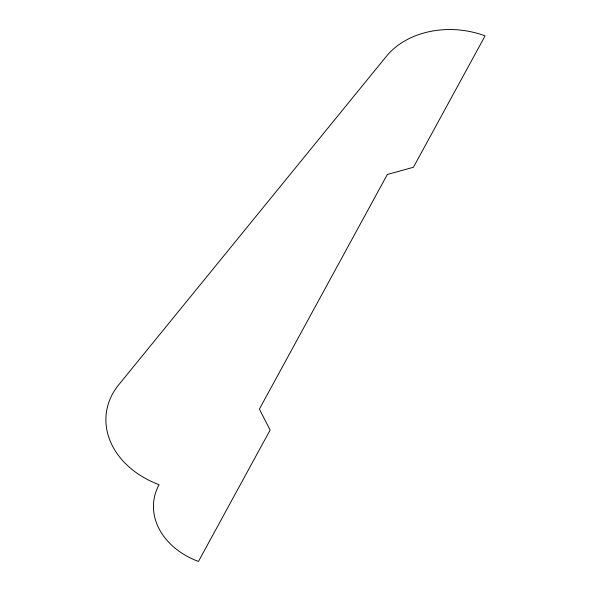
<?xml version="1.0" encoding="UTF-8"?>
<svg xmlns="http://www.w3.org/2000/svg" width="591" height="591" viewBox="0 0 591 591"><rect width="100%" height="100%" fill="white"/><g stroke="black" fill="none" stroke-linecap="round" stroke-linejoin="round"><path stroke-width="0.89" d="M387.334 174.485L259.375 409.12L270.117 430.056L198.458 561.45A73.35 57.164 6.7 0 1 159.082 484.686A86.692 67.559 6.7 0 1 118.725 384.8L386.403 56.293A80.021 62.365 6.7 0 1 485.085 35.866L413.427 167.26L387.334 174.485"/></g></svg>
